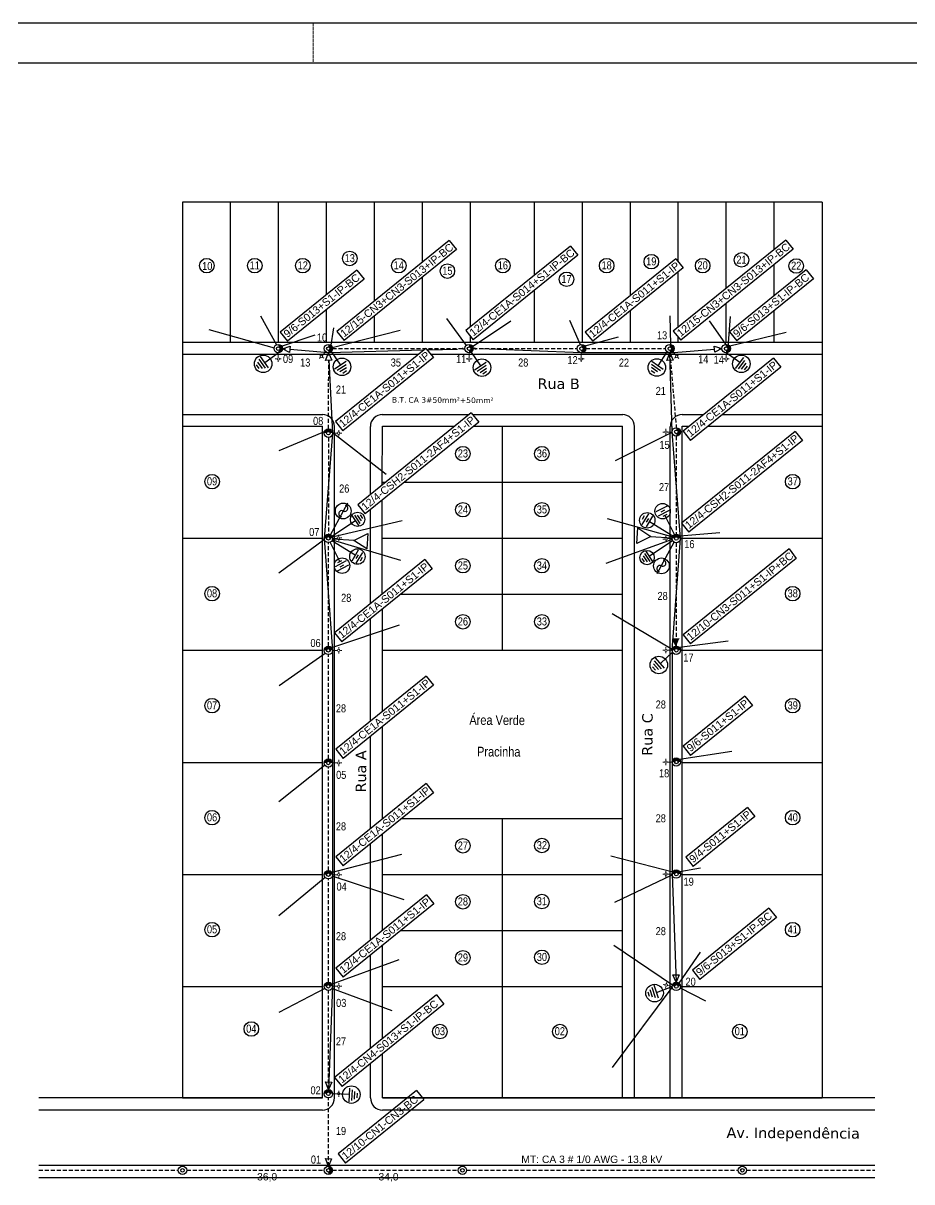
# Model space of a CAD drawing. Header units: millimetres. Extents: x 9 to 4320, y 1 to 920.
# Drawn here: x 3877.1 to 4099.3, y 630 to 919.6 of the extents above; entities that cross this region are included whole.
import ezdxf

# ---------------------------------------------------------------- set-up
doc = ezdxf.new("R2010")
doc.units = ezdxf.units.MM
for name, pattern in [('CONTINUA', [0]), ('DASHDOT', [25.4, 12.7, -6.35, 0, -6.35]), ('DASHEDX2', [1.5, 1, -0.5]), ('HIDDEN', [9.525, 6.35, -3.175])]:
    doc.linetypes.add(name, pattern=pattern)
for name, color, linetype in [('BT', 2, 'Continuous'), ('COTA', 3, 'Continuous'), ('COTAS', 37, 'Continuous'), ('dddd', 7, 'Continuous'), ('Equipamento', 3, 'Continuous'), ('Nome Ruas', 30, 'Continuous'), ('Plta Baixa', 8, 'Continuous'), ('poly-ferrovia', 2, 'Continuous')]:
    doc.layers.add(name, color=color, linetype=linetype)
doc.layers.add('Contruir', color=1, linetype='Continuous', lineweight=20)
doc.styles.add('ARIAL', font='arial.ttf')
doc.styles.get("Standard").update_dxf_attribs({"font": 'technic_.ttf'})
doc.styles.add('WMF-Courier New0', font='cour.ttf')

msp = doc.modelspace()

# ---------------------------------------------------------------- hatches: boundary and pattern name
at = {"layer": 'dddd'}
h = msp.add_hatch(color=1, dxfattribs=at)
h.dxf.hatch_style = 1
h.paths.add_polyline_path([(3940.89, 839.34), (3940.89, 838.74, -1), (3940.89, 837.84), (3940.89, 837.24, 1)])
h = msp.add_hatch(dxfattribs=at)
h.set_pattern_fill('ANGLE', color=256, angle=171.3954)
h.set_pattern_definition([(171.39544, (8073.6116, 1060.8416), (-1.045054, -6.90638), [5.08, -1.905]), (261.39544, (8073.6116, 1060.8416), (6.90638, -1.045054), [5.08, -1.905])])
h.paths.add_polyline_path([(3943.74, 837.29), (3943.79, 838.07), (3941.94, 838.2)])
h.paths.add_polyline_path([(3941.94, 838.2), (3943.79, 838.07), (3943.85, 838.86)])
h = msp.add_hatch(dxfattribs=at)
h.set_pattern_fill('ANGLE', color=256, angle=88.0751)
h.set_pattern_definition([(88.07508, (4655.1446, -3240.495), (-6.981058, 0.234626), [5.08, -1.905]), (178.07508, (4655.1446, -3240.495), (-0.234626, -6.981058), [5.08, -1.905])])
h.paths.add_polyline_path([(3952.73, 835.34), (3953.52, 835.38), (3953.43, 837.24)])
h.paths.add_polyline_path([(3953.43, 837.24), (3953.52, 835.38), (3954.3, 835.42)])
h = msp.add_hatch(color=1, dxfattribs=at)
h.dxf.hatch_style = 1
h.paths.add_polyline_path([(3953.43, 839.34), (3953.43, 838.74, -1), (3953.43, 837.84), (3953.43, 837.24, 1)])
h = msp.add_hatch(dxfattribs=at)
h.set_pattern_fill('ANGLE', color=256, angle=1.0153)
h.set_pattern_definition([(1.01534, (-48.791, -71.669), (-0.123774, 6.983903), [5.08, -1.905]), (91.01534, (-48.791, -71.669), (-6.983903, -0.123774), [5.08, -1.905])])
h.paths.add_polyline_path([(3985.65, 838.89), (3985.73, 838.11), (3987.58, 838.29)])
h.paths.add_polyline_path([(3987.58, 838.29), (3985.73, 838.11), (3985.81, 837.32)])
h = msp.add_hatch(color=1, dxfattribs=at)
h.dxf.hatch_style = 1
h.paths.add_polyline_path([(3988.62, 839.34), (3988.62, 838.74, -1), (3988.62, 837.84), (3988.62, 837.24, 1)])
h = msp.add_hatch(dxfattribs=at)
h.set_pattern_fill('ANGLE', color=256, angle=172.2856)
h.set_pattern_definition([(172.28556, (8117.391, 1125.094), (-0.937638, -6.921782), [5.08, -1.905]), (262.28556, (8117.391, 1125.094), (6.921782, -0.937638), [5.08, -1.905])])
h.paths.add_polyline_path([(3991.49, 837.41), (3991.53, 838.2), (3989.67, 838.3)])
h.paths.add_polyline_path([(3989.67, 838.3), (3991.53, 838.2), (3991.57, 838.98)])
h = msp.add_hatch(color=1, dxfattribs=at)
h.dxf.hatch_style = 1
h.paths.add_polyline_path([(4016.73, 839.34), (4016.73, 838.74, -1), (4016.73, 837.84), (4016.73, 837.24, 1)])
h = msp.add_hatch(dxfattribs=at)
h.set_pattern_fill('ANGLE', color=256, angle=87.0031)
h.set_pattern_definition([(87.00306, (4664.124, -3252.91), (-6.975447, 0.365194), [5.08, -1.905]), (177.00306, (4664.124, -3252.91), (-0.365194, -6.975447), [5.08, -1.905])])
h.paths.add_polyline_path([(4038.09, 835.36), (4038.87, 835.38), (4038.82, 837.24)])
h.paths.add_polyline_path([(4038.82, 837.24), (4038.87, 835.38), (4039.66, 835.4)])
h = msp.add_hatch(color=1, dxfattribs=at)
h.dxf.hatch_style = 1
h.paths.add_polyline_path([(4038.82, 839.34), (4038.82, 838.74, -1), (4038.82, 837.84), (4038.82, 837.24, 1)])
h = msp.add_hatch(dxfattribs=at)
h.set_pattern_fill('ANGLE', color=256)
h.set_pattern_definition([(0, (0, 0), (0, 6.985), [5.08, -1.905]), (90, (0, 0), (-6.985, 4e-16), [5.08, -1.905])])
h.paths.add_polyline_path([(4049.94, 838.93), (4050.01, 838.14), (4051.86, 838.29)])
h.paths.add_polyline_path([(4051.86, 838.29), (4050.01, 838.14), (4050.07, 837.36)])
h = msp.add_hatch(color=1, dxfattribs=at)
h.dxf.hatch_style = 1
h.paths.add_polyline_path([(4052.91, 839.34), (4052.91, 838.74, -1), (4052.91, 837.84), (4052.91, 837.24, 1)])
h = msp.add_hatch(color=1, dxfattribs=at)
h.dxf.hatch_style = 1
h.paths.add_polyline_path([(3952.38, 817.16), (3952.98, 817.16, -1), (3953.88, 817.16), (3954.48, 817.16, 1)])
h = msp.add_hatch(color=1, dxfattribs=at)
h.dxf.hatch_style = 1
h.paths.add_polyline_path([(4040.44, 818.52), (4040.44, 817.92, -1), (4040.44, 817.03), (4040.44, 816.42, 1)])
h = msp.add_hatch(color=1, dxfattribs=at)
h.dxf.hatch_style = 1
h.paths.add_polyline_path([(3952.38, 790.85), (3952.98, 790.85, -1), (3953.88, 790.85), (3954.48, 790.85, 1)])
h = msp.add_hatch(color=1, dxfattribs=at)
h.dxf.hatch_style = 1
h.paths.add_polyline_path([(4039.39, 790.83), (4039.99, 790.83, -1), (4040.89, 790.83), (4041.49, 790.83, 1)])
h = msp.add_hatch(color=1, dxfattribs=at)
h.dxf.hatch_style = 1
h.paths.add_polyline_path([(4041.18, 765.82), (4040.39, 765.79), (4040.44, 763.94)])
h.paths.add_polyline_path([(4040.44, 763.94), (4040.39, 765.79), (4039.6, 765.77)])
h = msp.add_hatch(color=1, dxfattribs=at)
h.dxf.hatch_style = 1
h.paths.add_polyline_path([(3952.38, 762.86), (3952.98, 762.86, -1), (3953.88, 762.86), (3954.48, 762.86, 1)])
h = msp.add_hatch(color=1, dxfattribs=at)
h.dxf.hatch_style = 1
h.paths.add_polyline_path([(4039.39, 762.89), (4039.99, 762.89, -1), (4040.89, 762.89), (4041.49, 762.89, 1)])
h = msp.add_hatch(color=1, dxfattribs=at)
h.dxf.hatch_style = 1
h.paths.add_polyline_path([(3952.38, 734.71), (3952.98, 734.71, -1), (3953.88, 734.71), (3954.48, 734.71, 1)])
h = msp.add_hatch(color=1, dxfattribs=at)
h.dxf.hatch_style = 1
h.paths.add_polyline_path([(4039.39, 734.95), (4039.99, 734.95, -1), (4040.89, 734.95), (4041.49, 734.95, 1)])
h = msp.add_hatch(color=1, dxfattribs=at)
h.dxf.hatch_style = 1
h.paths.add_polyline_path([(3952.38, 706.78), (3952.98, 706.78, -1), (3953.88, 706.78), (3954.48, 706.78, 1)])
h = msp.add_hatch(color=1, dxfattribs=at)
h.dxf.hatch_style = 1
h.paths.add_polyline_path([(4039.39, 706.93), (4039.99, 706.93, -1), (4040.89, 706.93), (4041.49, 706.93, 1)])
h = msp.add_hatch(dxfattribs=at)
h.set_pattern_fill('ANGLE', color=256, angle=-92.2042)
h.set_pattern_definition([(267.79581, (3358.6114, 4761.001), (6.979832, -0.268649), [5.08, -1.905]), (357.79581, (3358.6114, 4761.001), (0.268649, 6.979832), [5.08, -1.905])])
h.paths.add_polyline_path([(4041.15, 681.79), (4040.37, 681.75), (4040.44, 679.9)])
h.paths.add_polyline_path([(4040.44, 679.9), (4040.37, 681.75), (4039.58, 681.72)])
h = msp.add_hatch(color=1, dxfattribs=at)
h.dxf.hatch_style = 1
h.paths.add_polyline_path([(3952.38, 678.88), (3952.98, 678.88, -1), (3953.88, 678.88), (3954.48, 678.88, 1)])
h = msp.add_hatch(color=1, dxfattribs=at)
h.dxf.hatch_style = 1
h.paths.add_polyline_path([(4039.39, 678.85), (4039.99, 678.85, -1), (4040.89, 678.85), (4041.49, 678.85, 1)])
h = msp.add_hatch(dxfattribs=at)
h.set_pattern_fill('ANGLE', color=256, angle=-97.4053)
h.set_pattern_definition([(262.59472, (3644.364, 4779.187), (6.92674, -0.900276), [5.08, -1.905]), (352.59472, (3644.364, 4779.187), (0.900276, 6.92674), [5.08, -1.905])])
h.paths.add_polyline_path([(3954.31, 654.9), (3953.52, 654.93), (3953.43, 653.08)])
h.paths.add_polyline_path([(3953.43, 653.08), (3953.52, 654.93), (3952.73, 654.97)])
h = msp.add_hatch(color=1, dxfattribs=at)
h.dxf.hatch_style = 1
h.paths.add_polyline_path([(3952.38, 652.03), (3952.98, 652.03, -1), (3953.88, 652.03), (3954.48, 652.03, 1)])
h = msp.add_hatch(dxfattribs=at)
h.set_pattern_fill('ANGLE', color=1, angle=-95.5399)
h.set_pattern_definition([(264.46008, (3510.219, 4747.8005), (6.952374, -0.674327), [5.08, -1.905]), (354.46008, (3510.219, 4747.8005), (0.674327, 6.952374), [5.08, -1.905])])
h.paths.add_polyline_path([(3954.25, 635.78), (3953.46, 635.8), (3953.43, 633.94)])
h.paths.add_polyline_path([(3953.43, 633.94), (3953.46, 635.8), (3952.67, 635.81)])
h = msp.add_hatch(color=1, dxfattribs=at)
h.dxf.hatch_style = 1
h.paths.add_polyline_path([(3953.43, 633.94), (3953.43, 633.34, -1), (3953.43, 632.44), (3953.43, 631.84, 1)])

# ---------------------------------------------------------------- linework, layer by layer
at = {"color": 251, "linetype": 'HIDDEN', "lineweight": 5, "ltscale": 0.01}
msp.add_line((3949.62, 919.64), (3949.62, 909.62), dxfattribs=at)
at = {"color": 1}
for p, q in [((3983.65, 865.31), (3955.51, 842.56)), ((3983.65, 865.31), (3985.49, 863.03)), ((4014.01, 863.93), (3987.83, 842.8)), ((4014.01, 863.93), (4015.85, 861.65)), ((4067.82, 865.41), (4039.69, 842.66)), ((4069.67, 863.13), (4041.54, 840.38)), ((4067.82, 865.41), (4069.67, 863.13)), ((3985.49, 863.03), (3957.36, 840.28)), ((4015.85, 861.65), (3989.68, 840.52)), ((4040.32, 860.74), (4017.69, 842.44)), ((4040.32, 860.74), (4042.17, 858.46)), ((3960.51, 857.94), (3941.35, 842.44)), ((3960.51, 857.94), (3962.35, 855.66)), ((4042.17, 858.46), (4019.54, 840.15)), ((4072.91, 858), (4053.75, 842.5)), ((4072.91, 858), (4074.75, 855.72)), ((3962.35, 855.66), (3943.2, 840.16)), ((4074.75, 855.72), (4055.6, 840.22)), ((3941.35, 842.44), (3943.2, 840.16)), ((3955.51, 842.56), (3957.36, 840.28)), ((3987.83, 842.8), (3989.68, 840.52)), ((4017.69, 842.44), (4019.54, 840.15)), ((4039.69, 842.66), (4041.54, 840.38)), ((4053.75, 842.5), (4055.6, 840.22)), ((3977.83, 838.35), (3955.2, 820.05)), ((3977.83, 838.35), (3979.68, 836.07)), ((3979.68, 836.07), (3957.05, 817.77)), ((4064.78, 835.94), (4042.15, 817.63)), ((4064.78, 835.94), (4066.62, 833.65)), ((4066.62, 833.65), (4044, 815.35)), ((3955.2, 820.05), (3957.05, 817.77)), ((3989.18, 822.21), (3960.78, 799.26)), ((3991.03, 819.93), (3962.63, 796.98)), ((3989.18, 822.21), (3991.03, 819.93)), ((4070.14, 817.61), (4041.74, 794.66)), ((4042.15, 817.63), (4044, 815.35)), ((4070.14, 817.61), (4071.99, 815.33)), ((4071.99, 815.33), (4043.59, 792.38)), ((3960.78, 799.26), (3962.63, 796.98)), ((4041.74, 794.66), (4043.59, 792.38)), ((4068.69, 788.2), (4042.16, 766.74)), ((4068.69, 788.2), (4070.42, 785.83)), ((3977.58, 785.55), (3954.95, 767.24)), ((3977.58, 785.55), (3979.42, 783.26)), ((4070.42, 785.83), (4044.01, 764.46)), ((3979.42, 783.26), (3956.8, 764.96)), ((3954.95, 767.24), (3956.8, 764.96)), ((4042.16, 766.74), (4044.01, 764.46)), ((3977.9, 756.44), (3955.27, 738.14)), ((3977.9, 756.44), (3979.75, 754.16)), ((3979.75, 754.16), (3957.12, 735.86)), ((4057.62, 751.38), (4042.16, 738.9)), ((4057.62, 751.38), (4059.46, 749.1)), ((4059.46, 749.1), (4044.01, 736.61)), ((4042.16, 738.9), (4044.01, 736.61)), ((3955.27, 738.14), (3957.12, 735.86)), ((3977.9, 729.57), (3955.27, 711.27)), ((3979.75, 727.29), (3957.12, 708.98)), ((3977.9, 729.57), (3979.75, 727.29)), ((4058.25, 723.62), (4042.79, 711.14)), ((4060.1, 721.34), (4044.64, 708.86)), ((4058.25, 723.62), (4060.1, 721.34)), ((3955.27, 711.27), (3957.12, 708.98)), ((4042.79, 711.14), (4044.64, 708.86)), ((3977.94, 701.76), (3955.32, 683.46)), ((3977.94, 701.76), (3979.79, 699.48)), ((3979.79, 699.48), (3957.17, 681.17)), ((4063.62, 698.39), (4044.47, 682.89)), ((4063.62, 698.39), (4065.47, 696.11)), ((4065.47, 696.11), (4046.31, 680.61)), ((3955.32, 683.46), (3957.17, 681.17)), ((4044.47, 682.89), (4046.31, 680.61)), ((3980.49, 676.73), (3954.99, 656.09)), ((3980.49, 676.73), (3982.34, 674.45)), ((3982.34, 674.45), (3956.84, 653.81)), ((3954.99, 656.09), (3956.84, 653.81)), ((3975.48, 652.81), (3955.89, 636.98)), ((3977.32, 650.54), (3957.74, 634.7)), ((3955.89, 636.98), (3957.74, 634.7))]:
    msp.add_line(p, q, dxfattribs=at)
at = {"layer": 'BT', "color": 1}
for centre in [(3923.03, 859.03), (3935.03, 859.03), (3947.03, 859.03), (3958.79, 860.82), (3971.03, 859.03), (3997.06, 859.03), (4023.03, 859.03), (4034.19, 860.03), (4047.03, 859.03), (4056.75, 860.46), (4070.43, 858.95), (3983.19, 857.67), (4013, 855.62), (3987.07, 812.02), (4006.83, 812.02), (3924.35, 805.04), (4069.55, 805.04), (3987.07, 798.02), (4006.83, 798.02), (3987.07, 784.02), (4006.83, 784.02), (3924.35, 777.04), (4069.55, 777.04), (3987.07, 770.02), (4006.83, 770.02), (3924.35, 749.04), (4069.55, 749.04), (3924.35, 721.04), (4069.55, 721.04), (3987.07, 714.02), (4006.83, 714.08), (3987.07, 700.02), (4006.83, 700.08), (3924.35, 693.04), (4069.55, 693.04), (3987.07, 686.02), (4006.83, 686.14), (3934.16, 668.22), (3981.33, 667.58), (4011.33, 667.58), (4056.33, 667.58)]:
    msp.add_circle(centre, 1.82, dxfattribs=at)
at = {"layer": 'Contruir', "color": 1, "linetype": 'CONTINUA'}
for p, q in [((3940.89, 837.24), (3940.89, 836.14)), ((3952.73, 837.5), (3951.99, 836.69)), ((3988.62, 837.24), (3988.62, 836.14)), ((4016.64, 837.24), (4016.64, 836.14)), ((4039.54, 837.54), (4040.27, 836.72)), ((4052.91, 837.24), (4052.91, 836.14)), ((3940.13, 835.71), (3940.46, 835.71)), ((3940.89, 835.27), (3940.89, 834.95)), ((3941.32, 835.71), (3941.65, 835.71)), ((3951.14, 836.88), (3951.38, 836.66)), ((3951.41, 836.05), (3951.19, 835.8)), ((3952.02, 836.08), (3952.26, 835.86)), ((3987.86, 835.71), (3988.19, 835.71)), ((3988.62, 835.27), (3988.62, 834.95)), ((3989.06, 835.71), (3989.38, 835.71)), ((4015.89, 835.71), (4016.21, 835.71)), ((4016.64, 835.28), (4016.64, 834.95)), ((4017.08, 835.71), (4017.4, 835.71)), ((4039.99, 835.89), (4040.23, 836.1)), ((4040.85, 836.07), (4041.06, 835.83)), ((4040.88, 836.68), (4041.13, 836.9)), ((4052.15, 835.71), (4052.48, 835.71)), ((4052.91, 835.27), (4052.91, 834.95)), ((4053.35, 835.71), (4053.67, 835.71)), ((3954.48, 817.16), (3955.58, 817.16)), ((3956.01, 817.59), (3956.01, 817.92)), ((3956.45, 817.16), (3956.77, 817.16)), ((4037.43, 817.44), (4037.1, 817.44)), ((4037.86, 818.2), (4037.86, 817.87)), ((4037.86, 817.01), (4037.86, 816.68)), ((4039.39, 817.44), (4038.3, 817.44)), ((3956.01, 816.4), (3956.01, 816.72)), ((3954.48, 790.85), (3955.58, 790.93)), ((3955.98, 791.39), (3955.96, 791.71)), ((3956.44, 790.99), (3956.77, 791.01)), ((4037.43, 790.69), (4037.1, 790.67)), ((4037.81, 791.48), (4037.83, 791.15)), ((4039.39, 790.83), (4038.29, 790.75)), ((3956.06, 790.2), (3956.04, 790.52)), ((4037.89, 790.29), (4037.91, 789.96)), ((3954.48, 762.86), (3955.58, 762.86)), ((3956.01, 763.3), (3956.01, 763.62)), ((3956.01, 762.1), (3956.01, 762.43)), ((3956.45, 762.86), (3956.77, 762.86)), ((4037.43, 762.89), (4037.1, 762.89)), ((4037.86, 763.65), (4037.86, 763.32)), ((4037.86, 762.45), (4037.86, 762.13)), ((4039.39, 762.89), (4038.29, 762.89)), ((4037.86, 735.71), (4037.86, 735.39)), ((3954.48, 734.71), (3955.58, 734.71)), ((3956.01, 735.15), (3956.01, 735.47)), ((3956.01, 733.95), (3956.01, 734.28)), ((3956.45, 734.71), (3956.77, 734.71)), ((4037.43, 734.95), (4037.1, 734.95)), ((4037.86, 734.52), (4037.86, 734.19)), ((4039.39, 734.95), (4038.29, 734.95)), ((3954.48, 706.78), (3955.58, 706.78)), ((3956.01, 707.22), (3956.01, 707.54)), ((3956.45, 706.78), (3956.77, 706.78)), ((4037.43, 706.93), (4037.1, 706.93)), ((4037.86, 707.69), (4037.86, 707.37)), ((4039.39, 706.93), (4038.29, 706.93)), ((3956.01, 706.02), (3956.01, 706.35)), ((4037.86, 706.5), (4037.86, 706.18)), ((3954.48, 678.88), (3955.58, 678.88)), ((3956.01, 679.32), (3956.01, 679.64)), ((3956.01, 678.12), (3956.01, 678.45)), ((3956.45, 678.88), (3956.77, 678.88)), ((4037.48, 679.29), (4037.17, 679.37)), ((4037.81, 678.77), (4037.73, 678.45)), ((4038.08, 679.93), (4038.01, 679.62)), ((4039.4, 678.85), (4038.33, 679.1)), ((3954.48, 652.03), (3955.58, 652.03)), ((3956.01, 652.46), (3956.01, 652.79)), ((3956.45, 652.03), (3956.77, 652.03)), ((3956.01, 651.27), (3956.01, 651.59))]:
    msp.add_line(p, q, dxfattribs=at)
at = {"layer": 'Contruir', "color": 1}
for centre in [(3940.89, 835.71), (3951.7, 836.37), (3988.62, 835.71), (4016.64, 835.71), (4040.56, 836.39), (4052.91, 835.71), (3956.01, 817.16), (4037.86, 817.44), (3956.01, 790.96), (4037.86, 790.72), (3956.01, 762.86), (4037.86, 762.89), (3956.01, 734.71), (4037.86, 734.95), (3956.01, 706.78), (4037.86, 706.93), (3956.01, 678.88), (4037.91, 679.19), (3956.01, 652.03)]:
    msp.add_circle(centre, 0.304, dxfattribs=at)
at = {"layer": 'COTA', "color": 1, "linetype": 'DASHEDX2'}
for p, q in [((3881.04, 632.89), (3915.9, 632.89)), ((3918, 632.89), (3952.38, 632.89)), ((3954.48, 632.89), (3985.9, 632.89)), ((3988, 632.89), (4055.9, 632.89)), ((4058, 632.89), (4090.07, 632.89))]:
    msp.add_line(p, q, dxfattribs=at)
at = {"layer": 'COTAS', "color": 1}
for p, q in [((4319.62, 919.62), (3705.05, 919.62)), ((4309.62, 909.62), (3730.05, 909.62))]:
    msp.add_line(p, q, dxfattribs=at)
at = {"layer": 'dddd', "color": 1}
for p, q in [((3936.48, 846.49), (3940.44, 839.24)), ((3982.97, 845.82), (3987.91, 839.06)), ((4038.79, 846.51), (4038.99, 839.22)), ((4053.93, 846.32), (4053.29, 838.69)), ((3923.56, 843.08), (3939.84, 838.47)), ((3954.72, 843.46), (3953.98, 838.68)), ((3971.42, 842.82), (3954.08, 838.43)), ((3999.09, 845.14), (3989.23, 838.55)), ((4013.73, 845.36), (4016.43, 839.3)), ((4048.7, 845.2), (4053.19, 838.79)), ((3950.07, 841.62), (3941.37, 838.75)), ((4025.91, 841.19), (4017.25, 838.85)), ((4067.95, 842.35), (4053.48, 838.79)), ((3952.82, 817.65), (3941.03, 812.72)), ((3953.96, 817.72), (3967.92, 806.91)), ((4025.22, 810.29), (4039.39, 817.44)), ((3954.4, 791.24), (3971.85, 795.34)), ((4023.12, 795.86), (4039.6, 791.2)), ((4051.35, 792.24), (4041.31, 791.41)), ((3952.42, 790.56), (3941, 782.17)), ((3954.4, 790.45), (3971.46, 785.42)), ((4039.42, 790.61), (4022.85, 784.57)), ((4024.42, 772.11), (4039.45, 763.2)), ((3971.1, 769.12), (3953.98, 763.45)), ((4039.6, 765.77), (4041.18, 765.82)), ((4040.44, 763.94), (4039.6, 765.77)), ((4053.45, 765.19), (4041.27, 763.54)), ((3941.09, 754.1), (3952.63, 762.18)), ((4054.35, 737.56), (4041.26, 735.61)), ((3941.02, 725.05), (3952.49, 734.2)), ((3971.7, 711.81), (3954.01, 707.21)), ((4024.03, 711.49), (4039.56, 707.48)), ((4025.05, 699.89), (4039.41, 706.74)), ((4046.5, 708.39), (4041.34, 707.49)), ((3941.02, 696.59), (3952.6, 706.14)), ((3972.36, 700.47), (3954.4, 706.39)), ((4024.86, 689.18), (4039.48, 679.27)), ((4046.41, 687.4), (4041.09, 679.67)), ((3971.04, 685.5), (3954.12, 679.32)), ((3952.54, 678.32), (3941.01, 672.33)), ((3969.41, 672.78), (3954.33, 678.33)), ((4024.52, 658.63), (4039.42, 678.61)), ((4041.44, 678.5), (4047.73, 675.29)), ((3975.48, 652.81), (3977.31, 650.55)), ((3952.67, 635.81), (3954.25, 635.78)), ((3953.43, 633.94), (3952.67, 635.81)), ((3954.25, 635.78), (3953.43, 633.94))]:
    msp.add_line(p, q, dxfattribs=at)
at = {"layer": 'dddd'}
for p, q in [((3941.94, 838.2), (3943.85, 838.86)), ((3943.74, 837.29), (3941.94, 838.2)), ((3943.85, 838.86), (3943.74, 837.29)), ((3953.43, 837.24), (3943.79, 838.05)), ((3952.73, 835.34), (3953.43, 837.24)), ((3977.24, 837.88), (3953.43, 837.24)), ((3953.43, 837.24), (3954.3, 835.42)), ((3985.72, 838.1), (3978.19, 837.9)), ((4016.73, 837.24), (3991.54, 838.25)), ((4038.82, 837.24), (4016.73, 837.24)), ((4038.09, 835.36), (4038.82, 837.24)), ((4038.82, 837.24), (4050.01, 838.14)), ((4039.39, 817.47), (4038.82, 837.24)), ((4038.82, 837.24), (4039.66, 835.4)), ((4050.07, 837.36), (4049.94, 838.93)), ((4049.94, 838.93), (4051.86, 838.29)), ((4051.86, 838.29), (4050.07, 837.36)), ((3954.3, 835.42), (3952.73, 835.34)), ((3953.53, 835.37), (3954.48, 817.16)), ((4039.66, 835.4), (4038.09, 835.36)), ((3954.48, 817.16), (3952.38, 790.85)), ((4041.49, 790.83), (4039.39, 817.47)), ((3952.38, 790.85), (3954.48, 762.86)), ((4039.39, 762.89), (4041.49, 790.83)), ((3954.48, 762.86), (3954.48, 734.71)), ((4039.39, 762.89), (4039.39, 734.95)), ((3954.48, 734.71), (3954.48, 706.78)), ((4039.39, 734.95), (4039.39, 706.93)), ((3954.48, 706.78), (3954.48, 678.88)), ((4039.39, 706.93), (4040.44, 679.9)), ((4039.58, 681.72), (4041.15, 681.79)), ((4040.44, 679.9), (4039.58, 681.72)), ((4041.15, 681.79), (4040.44, 679.9)), ((3954.48, 678.88), (3953.43, 653.08)), ((3952.73, 654.97), (3954.31, 654.9)), ((3953.43, 653.08), (3952.73, 654.97)), ((3954.31, 654.9), (3953.43, 653.08))]:
    msp.add_line(p, q, dxfattribs=at)
at = {"layer": 'dddd', "color": 1, "linetype": 'DASHEDX2'}
for p, q in [((3954.48, 838.29), (3987.57, 838.29)), ((3989.67, 838.29), (4015.68, 838.29)), ((4017.78, 838.29), (4037.77, 838.29)), ((4038.82, 837.24), (4040.44, 818.52)), ((3953.43, 818.21), (3953.53, 835.37)), ((3953.43, 816.11), (3953.43, 791.9)), ((4040.44, 816.42), (4040.44, 791.88)), ((3953.43, 763.91), (3953.43, 789.8)), ((4040.44, 789.78), (4040.44, 763.94)), ((3953.43, 735.76), (3953.43, 761.81)), ((3953.43, 707.83), (3953.43, 733.66)), ((3953.43, 679.93), (3953.43, 705.73)), ((3953.43, 653.08), (3953.43, 677.83)), ((3953.43, 633.94), (3953.43, 650.98))]:
    msp.add_line(p, q, dxfattribs=at)
at = {"layer": 'Equipamento', "color": 1}
for p, q in [((3937.55, 834.78), (3940.89, 837.24)), ((3956.54, 834.18), (3954.17, 837.59)), ((3991.56, 833.99), (3989.19, 837.4)), ((4035.88, 833.99), (4038.17, 837.45)), ((4056.29, 834.82), (4052.92, 837.24)), ((3936.15, 833.3), (3935.49, 834.24)), ((3936.92, 833.36), (3935.81, 834.94)), ((3937.68, 833.43), (3936.13, 835.63)), ((3938.44, 833.5), (3936.46, 836.33)), ((3957.84, 835.04), (3954.96, 833.13)), ((3957.89, 834.27), (3955.65, 832.79)), ((3992.86, 834.85), (3989.98, 832.94)), ((4036.47, 832.77), (4034.26, 834.3)), ((4037.16, 833.1), (4034.32, 835.07)), ((4057.23, 836.06), (4055.15, 833.3)), ((4057.53, 835.35), (4055.92, 833.21)), ((4057.83, 834.66), (4056.67, 833.12)), ((3957.93, 833.51), (3956.33, 832.45)), ((3957.98, 832.74), (3957.02, 832.11)), ((3992.91, 834.08), (3990.67, 832.6)), ((3992.95, 833.32), (3991.35, 832.26)), ((3993, 832.55), (3992.04, 831.91)), ((4035.08, 832.12), (4034.13, 832.77)), ((4035.78, 832.45), (4034.2, 833.54)), ((4058.13, 833.94), (4057.44, 833.02)), ((3958.19, 799.64), (3953.89, 791.65)), ((3961.1, 793.96), (3959.36, 796.59)), ((3961.42, 794.59), (3960.06, 796.64)), ((3961.73, 795.21), (3960.75, 796.68)), ((3962.03, 795.84), (3961.44, 796.72)), ((4033.48, 797.03), (4031.84, 794.33)), ((4038.13, 798.92), (4035.33, 797.46)), ((4038.69, 797.84), (4035.89, 796.38)), ((4037.48, 797.89), (4036.54, 797.41)), ((4038.04, 796.82), (4037.1, 796.33)), ((4037.57, 796.58), (4040.03, 791.77)), ((3960.23, 795.28), (3954.3, 791.34)), ((4032.41, 796.45), (4031.87, 795.55)), ((4034.51, 796.41), (4032.88, 793.7)), ((4033.45, 795.82), (4032.9, 794.92)), ((4033.7, 795.05), (4039.58, 791.45)), ((3959.84, 790.36), (3954.48, 790.69)), ((4034.03, 791.31), (4039.39, 790.98)), ((3956.3, 785.1), (3953.84, 789.91)), ((3960.17, 786.62), (3954.29, 790.22)), ((3959.35, 785.27), (3960.98, 787.97)), ((4033.64, 786.4), (4039.53, 790.32)), ((4035.68, 782.04), (4039.92, 789.92)), ((3955.18, 783.84), (3957.98, 785.29)), ((3955.83, 784.86), (3956.77, 785.34)), ((3960.39, 784.64), (3962.02, 787.35)), ((3960.42, 785.86), (3960.96, 786.76)), ((3961.46, 785.23), (3962, 786.13)), ((4031.83, 785.84), (4032.42, 784.95)), ((4032.14, 786.46), (4033.12, 785)), ((4032.45, 787.08), (4033.81, 785.04)), ((4032.76, 787.71), (4034.51, 785.09)), ((3955.74, 782.76), (3958.54, 784.22)), ((3956.39, 783.78), (3957.32, 784.27)), ((4036.48, 759.55), (4039.52, 762.38)), ((4036.02, 758.08), (4034.74, 759.51)), ((4036.76, 758.23), (4034.98, 760.23)), ((4037.52, 758.38), (4035.22, 760.97)), ((4035.26, 757.92), (4034.49, 758.78)), ((4034.53, 676.16), (4033.88, 677.98)), ((4035.28, 676.03), (4034.37, 678.56)), ((4036.03, 675.89), (4034.87, 679.14)), ((4035.51, 677.36), (4039.39, 678.84)), ((4033.77, 676.3), (4033.38, 677.39)), ((3958.63, 651.87), (3954.48, 652.03)), ((3958.72, 653.42), (3958.51, 649.97)), ((3959.37, 653), (3959.2, 650.32)), ((3960, 652.58), (3959.88, 650.66)), ((3960.65, 652.15), (3960.57, 651))]:
    msp.add_line(p, q, dxfattribs=at)
for points in [[(3959.81, 790.36), (3963.29, 792.1), (3963.06, 788.21)], [(4034.06, 791.32), (4030.58, 789.57), (4030.81, 793.46)]]:
    msp.add_lwpolyline(points, close=True, dxfattribs=at)
for centre, radius in [((3940.89, 838.29), 1.05), ((3940.89, 838.29), 1.05), ((3940.89, 838.29), 0.449), ((3953.43, 838.29), 1.05), ((3953.43, 838.29), 1.05), ((3953.43, 838.29), 0.449), ((3988.62, 838.29), 1.05), ((3988.62, 838.29), 1.05), ((3988.62, 838.29), 0.449), ((4016.73, 838.29), 1.05), ((4016.73, 838.29), 1.05), ((4016.73, 838.29), 0.449), ((4038.82, 838.29), 1.05), ((4038.82, 838.29), 1.05), ((4038.82, 838.29), 0.449), ((4052.91, 838.29), 1.05), ((4052.91, 838.29), 1.05), ((4052.91, 838.29), 0.449), ((3937.11, 834.48), 2.19), ((3956.82, 833.73), 2.19), ((3991.84, 833.54), 2.19), ((4035.57, 833.56), 2.19), ((4056.71, 834.49), 2.19), ((3953.43, 817.16), 1.05), ((3953.43, 817.16), 0.449), ((4040.44, 817.47), 1.05), ((4040.44, 817.47), 1.05), ((4040.44, 817.47), 0.449), ((3957.14, 797.69), 1.97), ((4037.02, 797.65), 1.93), ((3960.74, 795.61), 1.8), ((4033.18, 795.37), 1.93), ((3953.43, 790.85), 1.05), ((3953.43, 790.85), 0.449), ((4040.44, 790.83), 1.05), ((4040.44, 790.83), 1.05), ((4040.44, 790.83), 0.449), ((3960.69, 786.31), 1.93), ((4033.13, 786.06), 1.8), ((3956.85, 784.03), 1.93), ((4036.72, 783.98), 1.97), ((3953.43, 762.86), 1.05), ((3953.43, 762.86), 0.449), ((4040.44, 762.89), 1.05), ((4040.44, 762.89), 1.05), ((4040.44, 762.89), 0.449), ((4036.08, 759.21), 2.19), ((3953.43, 734.71), 1.05), ((4040.44, 734.95), 1.05), ((4040.44, 734.95), 1.05), ((3953.43, 734.71), 0.449), ((4040.44, 734.95), 0.449), ((3953.43, 706.78), 1.05), ((3953.43, 706.78), 0.449), ((4040.44, 706.93), 1.05), ((4040.44, 706.93), 1.05), ((4040.44, 706.93), 0.449), ((3953.43, 678.88), 1.05), ((3953.43, 678.88), 0.449), ((4035.01, 677.19), 2.19), ((4040.44, 678.85), 1.05), ((4040.44, 678.85), 1.05), ((4040.44, 678.85), 0.449), ((3953.43, 652.03), 1.05), ((3953.43, 652.03), 0.449), ((3959.16, 651.82), 2.19), ((3916.95, 632.89), 1.05), ((3916.95, 632.89), 0.449), ((3953.43, 632.89), 1.05), ((3953.43, 632.89), 1.05), ((3953.43, 632.89), 0.449), ((3986.95, 632.89), 1.05), ((3986.95, 632.89), 0.449), ((4056.95, 632.89), 1.05), ((4056.95, 632.89), 0.449)]:
    msp.add_circle(centre, radius, dxfattribs=at)
for centre, radius, start, end in [((3956.78, 797.01), 0.776, 61.6988, 263.0711), ((3957.51, 798.37), 0.771, 241.3001, 72.4671), ((4037.09, 784.67), 0.776, 241.6988, 83.0711), ((4036.35, 783.31), 0.771, 61.3001, 252.4671)]:
    msp.add_arc(centre, radius, start, end, dxfattribs=at)
at = {"layer": 'Plta Baixa', "color": 5, "lineweight": 25}
for p, q in [((3916.95, 874.87), (3916.95, 650.99)), ((4076.95, 874.87), (3916.95, 874.87)), ((4076.95, 874.87), (4076.95, 650.99)), ((3951.95, 650.99), (3881.04, 650.99)), ((4090.07, 650.99), (3966.95, 650.99)), ((4090.07, 630.99), (3881.04, 630.99))]:
    msp.add_line(p, q, dxfattribs=at)
at = {"layer": 'Plta Baixa'}
for p, q in [((3928.95, 839.87), (3928.95, 874.87)), ((3940.95, 839.87), (3940.95, 874.87)), ((3952.95, 851.83), (3952.95, 874.87)), ((3964.95, 850.19), (3964.95, 874.87)), ((3976.95, 859.9), (3976.95, 874.87)), ((3988.95, 843.7), (3988.95, 874.87)), ((4004.95, 856.62), (4004.95, 874.87)), ((4016.95, 839.87), (4016.95, 874.87)), ((4029.01, 851.59), (4028.95, 874.87)), ((4040.95, 859.96), (4040.95, 874.87)), ((4052.95, 853.39), (4052.95, 874.87)), ((4064.95, 863.09), (4064.95, 874.87)), ((4040.95, 843.68), (4040.95, 857.47)), ((4064.95, 851.36), (4064.95, 859.31)), ((3976.95, 839.87), (3976.95, 856.12)), ((4004.95, 839.87), (4004.95, 852.85)), ((4052.95, 839.87), (4052.95, 849.61)), ((3952.95, 839.87), (3952.95, 848.05)), ((3964.95, 839.87), (3964.95, 846.42)), ((4028.95, 839.87), (4028.95, 847.77)), ((4064.95, 839.87), (4064.95, 847.79)), ((3988.95, 839.87), (3988.95, 841.41)), ((4040.95, 839.87), (4040.95, 841.1)), ((3916.95, 839.87), (4076.95, 839.87)), ((3916.95, 836.87), (3975.99, 836.87)), ((3979.03, 836.87), (4076.95, 836.87)), ((3916.95, 821.8), (3952.08, 821.8)), ((3966.82, 821.8), (3988.67, 821.8)), ((3989.52, 821.8), (4027.08, 821.8)), ((4041.95, 821.8), (4047.3, 821.8)), ((4051.97, 821.8), (4076.95, 821.8)), ((3916.95, 818.87), (3951.95, 818.87)), ((3951.95, 650.99), (3951.95, 818.87)), ((3954.95, 650.99), (3954.95, 818.8)), ((3963.95, 801.82), (3963.95, 818.8)), ((3966.91, 804.22), (3966.95, 818.87)), ((3966.95, 818.87), (3985.04, 818.87)), ((3989.71, 818.87), (4026.95, 818.87)), ((3996.95, 762.87), (3996.95, 818.87)), ((4026.95, 650.99), (4026.95, 818.87)), ((4029.95, 650.99), (4029.95, 818.8)), ((4038.95, 650.99), (4038.95, 818.8)), ((4041.95, 818.87), (4043.68, 818.87)), ((4041.95, 794.83), (4041.95, 818.87)), ((4048.34, 818.87), (4076.95, 818.87)), ((3966.95, 804.87), (3967.72, 804.87)), ((3972.39, 804.87), (4026.95, 804.87)), ((3966.85, 776.86), (3966.91, 800.43)), ((3963.95, 774.52), (3963.95, 798.05)), ((4041.95, 650.99), (4041.95, 794.4)), ((3916.95, 790.87), (3951.95, 790.87)), ((3966.95, 790.87), (4026.95, 790.87)), ((4041.95, 790.87), (4076.95, 790.87)), ((3971.52, 776.87), (4026.95, 776.87)), ((3963.95, 745.16), (3963.95, 770.75)), ((3966.95, 747.59), (3966.95, 773.17)), ((3916.95, 762.87), (3951.95, 762.87)), ((3966.95, 762.87), (4026.95, 762.87)), ((4041.95, 762.87), (4076.95, 762.87)), ((3966.95, 720.71), (3966.95, 743.81)), ((3963.95, 718.29), (3963.95, 741.38)), ((3916.95, 734.87), (3951.95, 734.87)), ((4041.95, 734.87), (4076.95, 734.87)), ((3966.95, 720.87), (3967.14, 720.87)), ((3971.81, 720.87), (4026.95, 720.87)), ((3996.95, 650.99), (3996.95, 720.87)), ((3966.95, 692.87), (3966.95, 716.94)), ((3963.95, 690.44), (3963.95, 714.51)), ((3916.95, 706.87), (3951.95, 706.87)), ((3966.95, 706.87), (4026.95, 706.87)), ((4041.95, 706.87), (4076.95, 706.87)), ((3971.62, 692.87), (4026.95, 692.87)), ((3963.95, 663.34), (3963.95, 686.66)), ((3966.95, 665.77), (3966.95, 689.09)), ((3916.95, 678.87), (3951.95, 678.87)), ((3966.95, 678.87), (4026.95, 678.87)), ((4041.95, 678.87), (4076.95, 678.87)), ((3966.95, 650.99), (3966.95, 661.99)), ((3963.95, 650.99), (3963.95, 659.56)), ((3916.95, 650.99), (3951.95, 650.99)), ((3966.95, 650.99), (4076.95, 650.99))]:
    msp.add_line(p, q, dxfattribs=at)
at = {"layer": 'Plta Baixa', "lineweight": 25}
for p, q in [((3951.95, 647.89), (3881.04, 647.89)), ((4090.07, 647.89), (3966.95, 647.89)), ((4090.07, 634.09), (3881.04, 634.09))]:
    msp.add_line(p, q, dxfattribs=at)
at = {"layer": 'Plta Baixa'}
for centre, radius, start, end in [((3952.02, 818.87), 2.93, 358.689, 91.311), ((3966.88, 818.87), 2.93, 88.689, 181.311), ((4027.02, 818.87), 2.93, 358.689, 91.311), ((4041.88, 818.87), 2.93, 88.689, 181.311), ((3951.82, 651.02), 3.13, 272.3632, 359.5377), ((3967.08, 651.02), 3.13, 180.4623, 267.6368)]:
    msp.add_arc(centre, radius, start, end, dxfattribs=at)

# ---------------------------------------------------------------- texts
at = {"color": 1, "char_height": 1.9, "width": 13.1709, "attachment_point": 1, "rotation": 38.93}
for s, insert in [('{\\fArial|b0|i0|c0|p34;12/15-CN3+CN3-S013+IP-BC }', (3956.16, 842.51)), ('{\\fArial|b0|i0|c0|p34;12/15-CN3+CN3-S013+IP-BC }', (4040.34, 842.61)), ('{\\fArial|b0|i0|c0|p34;12/4-CE1A-S014+S1-IP-BC }', (3988.48, 842.75)), ('{\\fArial|b0|i0|c0|p34;12/4-CE1A-S011+S1-IP }', (4018.34, 842.39)), ('{\\fArial|b0|i0|c0|p34;9/6-S013+S1-IP-BC }', (3942, 842.4)), ('{\\fArial|b0|i0|c0|p34;9/6-S013+S1-IP-BC }', (4054.4, 842.46)), ('{\\fArial|b0|i0|c0|p34;12/4-CE1A-S011+S1-IP }', (3955.85, 820)), ('{\\fArial|b0|i0|c0|p34;12/4-CE1A-S011+S1-IP }', (4042.8, 817.58)), ('{\\fArial|b0|i0|c0|p34;12/4-CSH2-S011-2AF4+S1-IP }', (3961.43, 799.21)), ('{\\fArial|b0|i0|c0|p34;12/4-CSH2-S011-2AF4+S1-IP }', (4042.39, 794.61)), ('{\\fArial|b0|i0|c0|p34;12/10-CN3-S011+S1-IP+BC }', (4042.81, 766.69)), ('{\\fArial|b0|i0|c0|p34;12/4-CE1A-S011+S1-IP }', (3955.6, 767.19)), ('{\\fArial|b0|i0|c0|p34;12/4-CE1A-S011+S1-IP }', (3955.92, 738.09)), ('{\\fArial|b0|i0|c0|p34;9/6-S011+S1-IP }', (4042.81, 738.85)), ('{\\fArial|b0|i0|c0|p34;12/4-CE1A-S011+S1-IP }', (3955.92, 711.22)), ('{\\fArial|b0|i0|c0|p34;9/4-S011+S1-IP }', (4043.44, 711.09)), ('{\\fArial|b0|i0|c0|p34;12/4-CE1A-S011+S1-IP }', (3955.97, 683.41)), ('{\\fArial|b0|i0|c0|p34;9/6-S013+S1-IP-BC }', (4045.11, 682.85)), ('{\\fArial|b0|i0|c0|p34;12/4-CN4-S013+S1-IP-BC }', (3955.64, 656.04)), ('{\\fArial|b0|i0|c0|p34;12/10-CN1-CN3-BC }', (3956.54, 636.93))]:
    msp.add_mtext(s, dxfattribs=dict(at, insert=insert))
at = {"layer": 'BT', "color": 1, "char_height": 2, "attachment_point": 5}
for s, insert, rotation in [('13', (3958.78, 860.89), 359.6622), ('19', (4034.18, 860.09), 359.6622), ('21', (4056.74, 860.52), 359.6622), ('10', (3923.14, 858.92), 359.6622), ('11', (3935.02, 859.1), 359.6622), ('12', (3947.02, 859.1), 359.6622), ('14', (3971.02, 859.1), 359.6622), ('15', (3983.19, 857.73), 359.6622), ('16', (3997.06, 859.1), 359.6622), ('18', (4023.02, 859.1), 359.6622), ('20', (4047.02, 859.1), 359.6622), ('22', (4070.43, 859.02), 359.6622), ('17', (4012.99, 855.68), 359.6622), ('10', (3951.84, 841.06), 359.6622), ('13', (4036.88, 841.61), 359.6622), ('09', (3943.35, 835.7), 359.6622), ('11', (3986.64, 835.67), 359.6622), ('12', (4014.5, 835.41), 359.6622), ('14', (4051.05, 835.52), 359.6622), ('08', (3950.88, 820.2), 359.6622), ('15', (4037.51, 814.22), 359.6622), ('23', (3987.07, 812.08), 359.6622), ('36', (4006.83, 812.08), 0.3378), ('09', (3924.34, 805.11), 359.6622), ('37', (4069.56, 805.11), 0.3378), ('24', (3987.07, 798.08), 359.6622), ('35', (4006.83, 798.08), 0.3378), ('07', (3949.9, 792.44), 359.6622), ('16', (4043.71, 789.41), 359.6622), ('25', (3987.07, 784.08), 359.6622), ('34', (4006.83, 784.08), 0.3378), ('08', (3924.34, 777.11), 359.6622), ('38', (4069.56, 777.11), 0.3378), ('26', (3987.07, 770.08), 359.6622), ('33', (4006.83, 770.08), 0.3378), ('06', (3950.22, 764.69), 359.6622), ('17', (4043.48, 761.07), 359.6622), ('07', (3924.34, 749.11), 359.6622), ('39', (4069.56, 749.11), 0.3378), ('05', (3956.64, 731.73), 359.6622), ('18', (4037.4, 732.13), 359.6622), ('06', (3924.34, 721.11), 359.6622), ('40', (4069.56, 721.11), 0.3378), ('27', (3987.07, 714.08), 359.6622), ('32', (4006.83, 714.15), 0.3378), ('04', (3956.74, 703.81), 359.6622), ('19', (4043.54, 705.03), 359.6622), ('28', (3987.07, 700.08), 359.6622), ('31', (4006.83, 700.15), 0.3378), ('05', (3924.34, 693.11), 359.6622), ('41', (4069.56, 693.11), 0.3378), ('29', (3987.07, 686.08), 359.6622), ('30', (4006.83, 686.21), 0.3378), ('20', (4044.02, 680.02), 359.6622), ('03', (3956.64, 674.72), 359.6622), ('04', (3934.15, 668.29), 359.6622), ('03', (3981.32, 667.65), 359.6622), ('02', (4011.32, 667.65), 359.6622), ('01', (4056.32, 667.65), 359.6622), ('02', (3950.24, 652.87), 359.6622), ('01', (3950.33, 635.56), 359.6622)]:
    msp.add_mtext(s, dxfattribs=dict(at, insert=insert, rotation=rotation))
at = {"layer": 'BT', "color": 0, "char_height": 2, "attachment_point": 5, "rotation": 359.6622}
for s, insert in [('13', (3947.64, 834.8)), ('35', (3970.3, 834.8)), ('28', (4002.16, 834.8)), ('22', (4027.35, 834.8)), ('14', (4047.19, 835.62)), ('21', (3956.58, 828.05)), ('21', (4036.56, 827.71)), ('26', (3957.4, 803.3)), ('27', (4037.38, 803.66)), ('28', (3957.89, 775.99)), ('28', (4037.02, 776.45)), ('28', (4036.56, 749.32)), ('28', (3956.58, 748.35)), ('28', (4036.56, 720.87)), ('28', (3956.58, 718.85)), ('28', (3956.58, 691.4)), ('28', (4036.56, 692.66)), ('27', (3956.58, 665.13)), ('19', (3956.58, 642.71))]:
    msp.add_mtext(s, dxfattribs=dict(at, insert=insert))
at = {"layer": 'Equipamento', "color": 1, "char_height": 2.4, "width": 153.4957, "attachment_point": 1, "rotation": 359.7311}
for s, insert in [('Área Verde', (3988.69, 746.65)), ('Pracinha', (3990.62, 738.76))]:
    msp.add_mtext(s, dxfattribs=dict(at, insert=insert))
at = {"layer": 'Nome Ruas', "color": 1, "linetype": 'DASHDOT', "style": 'ARIAL'}
for s, height, p in [('MT: CA 3 # 1/0 AWG - 13,8 kV', 1.8468, (4001.68, 634.72)), ('36,0', 1.847, (3935.6, 630.36)), ('34,0', 1.847, (3965.96, 630.36))]:
    msp.add_text(s, height=height, dxfattribs=at).set_placement(p)
at = {"layer": 'poly-ferrovia', "color": 5, "char_height": 2.6138, "width": 124.7456, "attachment_point": 1, "style": 'WMF-Courier New0'}
for s, insert, rotation in [('{\\fVerdana|b0|i0|c0|p34;Rua B}', (4005.74, 830.85), 359.6628), ('{\\fVerdana|b0|i0|c0|p34;Rua C}', (4031.86, 736.54), 89.6628), ('{\\fVerdana|b0|i0|c0|p34;Rua A}', (3960.23, 727.33), 89.6628), ('{\\fVerdana|b0|i0|c0|p34;Av. Independência}', (4053.02, 643.62), 359.6628)]:
    msp.add_mtext(s, dxfattribs=dict(at, insert=insert, rotation=rotation))
at = {"layer": 'poly-ferrovia', "color": 7, "true_color": 0xffffff, "insert": (3967.94, 826.19), "char_height": 1.3793, "width": 65.8288, "attachment_point": 1, "rotation": 359.6628, "style": 'WMF-Courier New0'}
msp.add_mtext('\\pi-4.138,l5.51733,t5.51733;{\\fVerdana|b0|i0|c0|p34;B.T.^ICA 3#50mm²+50mm²}', dxfattribs=at)

doc.saveas('drawing.dxf')
